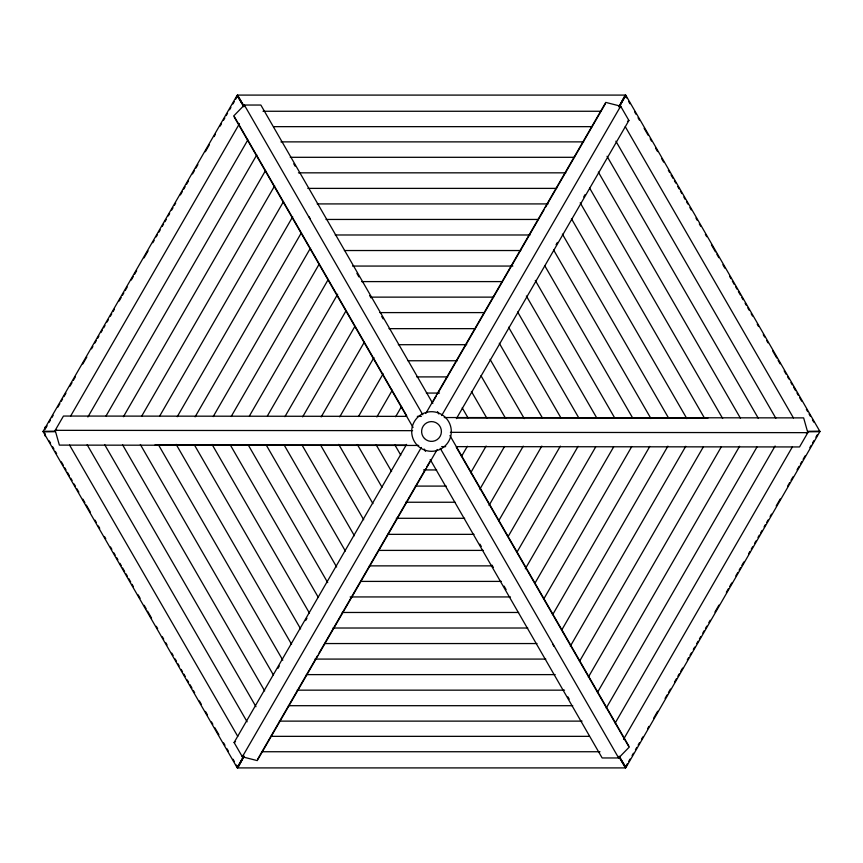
<?xml version="1.0" encoding="UTF-8"?>
<svg xmlns="http://www.w3.org/2000/svg" width="863" height="863" viewBox="0 0 863 863"><rect width="100%" height="100%" fill="white"/><g stroke="black" fill="none" stroke-linecap="round" stroke-linejoin="round"><path stroke-width="1.29" d="M437.207 449.515L257.228 760.594L242.341 756.808L242.794 755.373M620.206 107.627L620.659 106.192L605.772 102.406L425.793 413.485M243.506 756.819L237.692 767.908L625.524 767.908L619.332 756.819M237.692 767.908L244.153 756.322M618.847 106.678L625.308 95.092L237.476 95.092L243.668 106.181M619.494 106.181L625.308 95.092M43.83 431.522L43.258 431.856L237.174 767.736L243.765 755.977M237.174 767.736L243.69 756.819M619.31 106.181L625.826 95.264L819.742 431.144L819.17 431.478M619.235 107.023L625.826 95.264M43.733 431.662L43.15 431.327L237.066 95.448L243.765 106.041M45.75 428.156L47.098 425.826M49.115 422.331L50.464 419.99M51.812 417.66L53.161 415.33M57.864 407.163L59.892 403.668M61.241 401.338L62.578 398.997M63.927 396.667L65.944 393.172M69.989 386.171L72.007 382.676M73.355 380.346L75.372 376.84M82.783 364.013L86.818 357.023M91.532 348.857L92.88 346.527M94.898 343.021L96.246 340.691M97.595 338.361L98.943 336.031M100.96 332.525L102.309 330.195M103.657 327.864L105.006 325.534M107.023 322.028L108.371 319.698M110.388 316.203L111.737 313.873M113.085 311.532L114.423 309.202M119.137 301.036L121.165 297.541M122.503 295.211L123.851 292.881M125.2 290.54L127.217 287.045M131.262 280.044L133.28 276.548M134.628 274.218L136.645 270.723M144.056 257.886L148.091 250.896M152.805 242.73L154.153 240.399M156.171 236.894L157.519 234.563M158.868 232.233L160.216 229.903M162.233 226.397L163.582 224.067M164.93 221.737L166.279 219.407M168.296 215.901L169.644 213.571M171.661 210.076L173.01 207.746M174.358 205.405L175.696 203.075M180.41 194.909L182.438 191.413M183.776 189.083L185.124 186.753M186.473 184.412L188.49 180.917M192.535 173.916L194.553 170.421M195.901 168.091L197.918 164.596M205.329 151.759L209.364 144.768M214.078 136.602L215.426 134.272M220.141 126.106L221.489 123.776M223.506 120.27L224.855 117.94M226.203 115.61L227.541 113.28M229.569 109.774L230.917 107.444M232.934 103.948L234.283 101.618M235.621 99.288L236.969 96.947M70.593 416.139L239.461 123.668M87.886 416.969L247.832 139.935M106.063 415.923L256.753 154.93M123.42 416.721L265.556 170.54M141.64 416.236L274.65 185.858M159.784 415.89L283.517 201.575M177.249 416.7L292.676 216.786M195.114 416.84L301.306 232.913M213.183 416.613L310.572 247.929M231.208 416.473L319.418 263.69M249.418 415.988L328.231 279.493M267.39 415.944L337.681 294.197M284.909 416.678L346.192 310.529M302.654 416.872L354.866 326.441M321.176 416.905L364.283 342.233M339.742 416.84L373.949 357.595M358.458 416.527L383.14 373.776M376.861 416.958L392.298 390.205M395.642 416.732L401.554 406.505M242.352 756.797L234.1 742.514L406.592 444.38M277.972 668.329L279.321 665.999M305.599 620.583L306.948 618.253M432.762 402.104L436.128 396.279M437.476 393.949L543.981 209.871M545.33 207.541L605.33 103.84M242.341 756.808L421.327 447.455M441.673 415.545L620.659 106.192M257.67 759.16L317.67 655.459M319.019 653.129L425.524 469.051M426.872 466.721L430.238 460.896M556.052 244.747L557.401 242.417M583.679 197.001L585.028 194.671M456.408 418.62L628.9 120.486L620.648 106.203M461.446 456.495L467.358 446.268M470.702 472.795L486.139 446.042M479.86 489.224L504.542 446.473M489.051 505.405L523.258 446.16M498.717 520.767L541.824 446.095M508.134 536.559L560.346 446.128M516.808 552.471L578.091 446.322M525.319 568.803L595.61 447.056M534.769 583.507L613.582 447.012M543.582 599.31L631.792 446.527M552.428 615.071L649.817 446.387M561.694 630.087L667.886 446.16M570.324 646.214L685.751 446.3M579.483 661.425L703.216 447.11M588.35 677.142L721.36 446.764M597.444 692.46L739.58 446.279M606.247 708.07L756.937 447.077M615.168 723.065L775.114 446.031M623.539 739.332L792.407 446.861M626.031 766.053L627.379 763.712M628.717 761.382L630.066 759.052M632.083 755.557L633.431 753.226M635.459 749.72L636.797 747.39M638.145 745.06L639.494 742.73M641.511 739.224L642.859 736.894M647.574 728.728L648.922 726.398M653.636 718.232L657.671 711.241M665.082 698.404L667.099 694.909M668.447 692.579L670.465 689.084M674.51 682.083L676.527 678.588M677.876 676.247L679.224 673.917M680.562 671.587L682.59 668.091M687.304 659.925L688.642 657.595M689.99 655.254L691.339 652.924M693.356 649.429L694.704 647.099M696.721 643.593L698.07 641.263M699.418 638.933L700.767 636.603M702.784 633.097L704.132 630.767M705.481 628.437L706.829 626.106M708.847 622.601L710.195 620.27M714.909 612.104L718.944 605.114M726.355 592.277L728.372 588.782M729.72 586.452L731.738 582.957M735.783 575.955L737.8 572.46M739.149 570.119L740.497 567.789M741.835 565.459L743.863 561.964M748.577 553.798L749.915 551.468M751.263 549.127L752.612 546.797M754.629 543.302L755.977 540.972M757.994 537.466L759.343 535.136M760.691 532.805L762.04 530.475M764.057 526.969L765.405 524.639M766.754 522.309L768.102 519.979M770.12 516.473L771.468 514.143M776.182 505.977L780.217 498.987M787.628 486.16L789.645 482.654M790.993 480.324L793.011 476.829M797.056 469.828L799.073 466.333M800.422 464.003L801.759 461.662M803.108 459.332L805.136 455.837M809.839 447.67L811.188 445.34M812.536 443.01L813.885 440.669M815.902 437.174L817.25 434.844M619.235 756.959L625.934 767.552L819.85 431.673L819.267 431.338M432.795 403.496L260.853 105.038L244.358 105.038L233.636 116.03L413.053 427.433M430.206 459.504L602.147 757.962L618.642 757.962L629.364 746.97L449.947 435.567M627.477 121.305L628.9 120.486M234.1 742.514L235.523 741.695M56.656 430.011L55.189 430.346L59.364 445.114L418.749 445.448M806.344 432.989L807.811 432.654L803.636 417.886L444.251 417.552M43.258 431.856L55.2 431.683M807.8 431.317L819.742 431.144M43.15 431.327L55.275 431.176M807.725 431.824L819.85 431.673M263.01 111.262L600.724 111.262M273.625 126.656L592.169 126.656M280.928 141.877L583.636 141.877M290.259 157.303L574.531 157.303M298.447 172.837L565.804 172.837M307.821 188.382L556.624 188.382M317.185 203.916L548.037 203.916M325.998 219.45L538.383 219.45M335.232 234.984L530.011 234.984M344.369 250.529L520.788 250.529M352.546 266.063L512.859 266.063M361.586 281.597L502.158 281.597M371.047 297.131L493.604 297.131M379.742 312.6L484.165 312.6M388.976 328.652L475.2 328.652M398.318 344.704L466.721 344.704M407.951 360.756L457.304 360.756M416.775 376.904L447.66 376.904M426.365 393.064L439.483 393.064M423.517 469.936L436.635 469.936M415.34 486.096L446.225 486.096M405.696 502.244L455.049 502.244M396.279 518.296L464.682 518.296M387.8 534.348L474.024 534.348M378.835 550.4L483.258 550.4M369.396 565.869L491.953 565.869M360.842 581.403L501.414 581.403M350.141 596.937L510.454 596.937M342.212 612.471L518.631 612.471M332.989 628.016L527.768 628.016M324.617 643.55L537.002 643.55M314.963 659.084L545.815 659.084M306.376 674.618L555.179 674.618M297.196 690.163L564.553 690.163M288.469 705.697L572.741 705.697M279.364 721.123L582.072 721.123M270.831 736.344L589.375 736.344M262.276 751.738L599.99 751.738M406.549 416.365L63.452 416.052L55.2 430.335L412.59 430.669M417.314 416.376L421.349 416.387M457.584 417.897L707.951 418.124M450.41 432.331L807.811 432.654L799.548 446.948L456.451 446.635M155.049 444.877L405.416 445.103M441.651 446.613L445.686 446.624M237.066 95.448L243.862 106.839M619.138 756.161L625.934 767.552M237.476 95.092L243.668 105.513M619.332 757.487L625.524 767.908M625.254 95.599L626.592 97.94M628.62 101.435L629.958 103.765M634.672 111.931L636.02 114.261M638.037 117.756L639.386 120.097M644.1 128.253L648.145 135.254M650.163 138.749L651.511 141.09M655.546 148.08L657.574 151.586M661.608 158.576L663.625 162.082M668.34 170.238L669.688 172.568M671.036 174.909L673.054 178.404M674.402 180.734L675.751 183.064M677.768 186.57L679.116 188.9M680.465 191.23L681.813 193.56M683.83 197.066L685.179 199.396M686.517 201.726L687.865 204.056M689.893 207.562L691.231 209.892M695.945 218.059L697.293 220.389M699.31 223.884L700.659 226.225M705.373 234.38L706.721 236.71M711.436 244.876L715.47 251.877M716.819 254.207L718.836 257.703M722.881 264.704L724.898 268.199M729.613 276.365L730.961 278.695M732.309 281.036L734.327 284.531M735.675 286.861L737.024 289.191M738.372 291.532L740.389 295.027M741.738 297.357L743.075 299.688M745.103 303.193L746.452 305.524M747.79 307.854L749.138 310.184M751.155 313.69L752.504 316.02M757.218 324.186L758.566 326.516M763.28 334.682L764.629 337.012M766.646 340.507L767.994 342.838M772.709 351.004L776.743 358.005M778.092 360.335L780.109 363.83M784.154 370.831L786.171 374.326M787.52 376.667L788.868 378.997M790.886 382.492L792.234 384.822M793.582 387.163L795.6 390.659M796.948 392.989L798.297 395.319M799.634 397.66L801.662 401.155M806.376 409.321L807.714 411.651M809.063 413.981L810.411 416.311M812.428 419.817L813.777 422.147M625.254 126.634L793.442 417.94M615.891 141.187L775.837 418.221M607.034 156.289L758.394 418.447M598.339 172.093L740.476 418.275M589.645 188.102L722.655 418.479M580.206 202.827L704.607 418.296M571.435 218.706L686.862 418.631M562.385 234.11L668.577 418.037M553.55 249.871L650.939 418.555M544.661 265.556L632.87 418.339M535.297 280.399L614.78 418.07M526.365 295.998L596.646 417.746M517.638 311.964L578.911 418.102M508.587 327.228L560.799 417.66M499.299 343.258L542.417 417.929M490.076 359.364L524.273 418.609M480.982 375.729L505.664 418.479M471.414 391.446L486.861 418.199M462.212 407.832L468.113 418.059M394.887 444.941L400.788 455.168M376.139 444.801L391.586 471.554M357.336 444.521L382.018 487.271M338.728 444.391L372.924 503.636M320.583 445.071L363.701 519.742M302.201 445.34L354.413 535.772M284.089 444.898L345.362 551.036M266.354 445.254L336.635 567.002M248.22 444.93L327.703 582.601M230.13 444.661L318.339 597.444M212.061 444.445L309.45 613.129M194.423 444.963L300.615 628.89M176.138 444.369L291.565 644.294M158.393 444.704L282.794 660.173M140.345 444.521L273.355 674.898M122.524 444.725L264.661 690.907M104.606 444.553L255.966 706.711M87.163 444.779L247.109 721.813M69.558 445.06L237.746 736.366M49.223 440.853L50.572 443.183M52.589 446.689L53.938 449.019M55.286 451.349L56.624 453.679M61.338 461.845L63.366 465.34M64.703 467.681L66.052 470.011M67.4 472.341L69.418 475.837M70.766 478.178L72.114 480.508M74.132 484.003L75.48 486.333M76.829 488.674L78.846 492.169M82.891 499.17L84.908 502.665M86.257 504.995L90.291 511.996M95.006 520.162L96.354 522.493M98.371 525.988L99.72 528.318M104.434 536.484L105.782 538.814M110.496 546.98L111.845 549.31M113.862 552.816L115.211 555.146M116.548 557.476L117.897 559.807M119.925 563.312L121.262 565.643M122.611 567.973L124.628 571.468M125.976 573.809L127.325 576.139M128.673 578.469L130.691 581.964M132.039 584.305L133.387 586.635M138.102 594.801L140.119 598.296M144.164 605.297L146.181 608.793M147.53 611.123L151.564 618.124M156.279 626.29L157.627 628.62M162.341 636.775L163.69 639.116M165.707 642.611L167.055 644.941M171.769 653.108L173.107 655.438M175.135 658.944L176.484 661.274M177.821 663.604L179.17 665.934M181.187 669.44L182.535 671.77M183.884 674.1L185.232 676.43M187.249 679.936L188.598 682.266M189.946 684.596L191.964 688.091M193.312 690.432L194.66 692.762M199.375 700.918L201.392 704.424M205.426 711.414L207.454 714.92M211.489 721.91L212.837 724.251M214.855 727.746L218.9 734.747M223.614 742.903L224.963 745.244M226.98 748.739L228.328 751.069M233.042 759.235L234.38 761.565M236.408 765.06L237.746 767.401M437.498 411.651L438.846 413.981M293.765 163.797L295.103 166.138M356.904 273.388L358.911 276.883M369.666 295.545L371.004 297.875M381.748 316.527L383.096 318.857M456.322 447.293L552.417 614.068M553.755 616.409L628.35 745.869M309.083 216.732L310.421 219.062M244.348 105.027L422.773 414.704M440.227 448.296L618.652 757.973M552.579 643.938L553.917 646.268M234.65 117.131L309.245 246.591M310.583 248.932L406.678 415.707M479.904 544.143L481.252 546.473M491.996 565.125L493.334 567.455M504.089 586.117L506.096 589.612M567.897 696.862L569.235 699.203M424.154 449.019L425.502 451.349M45.07 427.045L45.07 429.591M45.07 433.409L45.07 435.955M424.499 438.501A9.914 9.914 0 0 0 441.069 434.067A9.914 9.914 0 0 0 428.933 421.931A9.914 9.914 0 0 0 424.499 438.501M417.487 445.513A19.817 19.817 0 0 0 450.637 436.624A19.817 19.817 0 0 0 426.376 412.363A19.817 19.817 0 0 0 417.487 445.513"/></g></svg>
